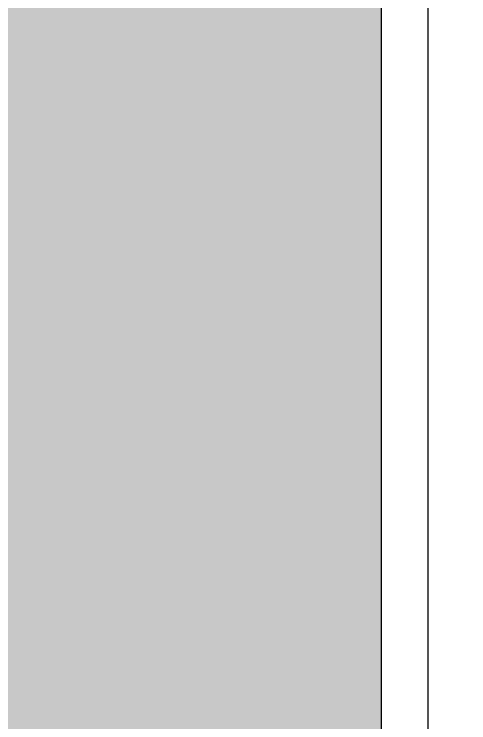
# Model space of a CAD drawing. Header units: inches. Extents: x 21 to 38546, y 13 to 15001.
# Drawn here: x 5347.12 to 5371.45, y 1095.25 to 1133.15 of the extents above; entities that cross this region are included whole.
import ezdxf

# ---------------------------------------------------------------- set-up
doc = ezdxf.new("R2010")
doc.units = ezdxf.units.IN
doc.header["$MEASUREMENT"] = 0
for name, color, linetype, lineweight in [('Z_MİM_-KM-PATTERN-STRC', 8, 'Continuous', 25), ('Z_MİM_-KM-STRC-CONCRETE', 8, 'Continuous', 25), ('Z_MİM_-KM-WALL-PLASTER', 8, 'Continuous', 25)]:
    doc.layers.add(name, color=color, linetype=linetype, lineweight=lineweight)

# ---------------------------------------------------------------- blocks, each defined once
blk = doc.blocks.new('-KM_Kolon_ZK')
at = {"layer": 'Z_MİM_-KM-PATTERN-STRC'}
blk.add_hatch(color=256, dxfattribs=at).paths.add_polyline_path([(2009.999, 370), (2034.999, 370), (2034.999, 0), (2009.999, 0)], flags=0)
at = {"layer": 'Z_MİM_-KM-STRC-CONCRETE'}
blk.add_lwpolyline([(2009.999, 370), (2034.999, 370), (2034.999, 0), (2009.999, 0)], close=True, dxfattribs=at)

msp = doc.modelspace()

# ---------------------------------------------------------------- linework, layer by layer
at = {"layer": 'Z_MİM_-KM-WALL-PLASTER'}
msp.add_lwpolyline([(5344.258, 1354.583), (5369.257, 1354.583), (5369.257, 1004.583), (5744.258, 1004.583), (5744.258, 1634.583), (5339.258, 1634.583), (5339.258, 1664.584), (5494.257, 1664.584), (5494.257, 1654.582), (5744.258, 1654.582), (5744.258, 1664.595), (6814.258, 1664.583)], dxfattribs=at)

# ---------------------------------------------------------------- block references
at = {"layer": 'Z_MİM_-KM-STRC-CONCRETE'}
msp.add_blockref('-KM_Kolon_ZK', (3331.758, 982.083), dxfattribs=at)

doc.saveas('drawing.dxf')
